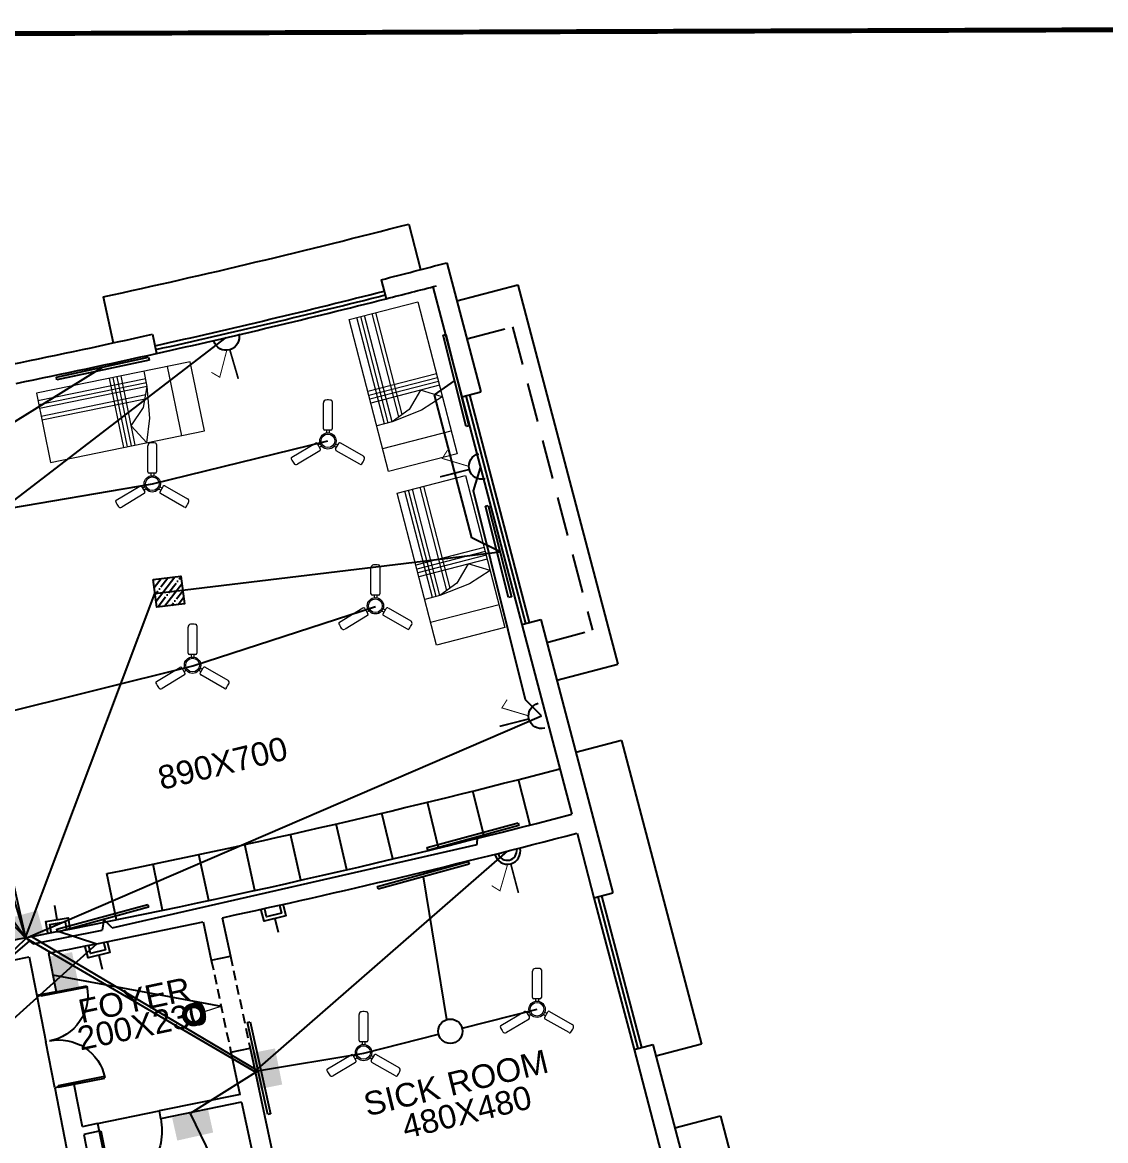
# Model space of a CAD drawing. Header units: inches. Extents: x -221585 to 401252, y -284294 to 332380.
# Drawn here: x 137397 to 138776, y 29285 to 30710 of the extents above; entities that cross this region are included whole.
import ezdxf
from ezdxf.enums import TextEntityAlignment as Align

# ---------------------------------------------------------------- set-up
doc = ezdxf.new("R2010")
doc.units = ezdxf.units.IN
doc.header["$MEASUREMENT"] = 0
doc.linetypes.add('HIDDEN', pattern=[0.375, 0.25, -0.125])
doc.linetypes.add('HIDDEN2', pattern=[0.1875, 0.125, -0.0625])
for name, color, linetype in [('A-TEXT', 3, 'Continuous'), ('A_dimension_100', 233, 'Continuous'), ('E-LIGHT', 7, 'Continuous'), ('Power', 7, 'Continuous'), ('UPS', 7, 'Continuous')]:
    doc.layers.add(name, color=color, linetype=linetype)
for name, color, linetype, lineweight in [('ceilingfan', 1, 'Continuous', 15), ('FURN', 56, 'Continuous', 0), ('PIE', 7, 'Continuous', 15), ('text', 72, 'HIDDEN2', 5)]:
    doc.layers.add(name, color=color, linetype=linetype, lineweight=lineweight)
doc.styles.add('DIM', font='arial.ttf')
doc.styles.get("Standard").update_dxf_attribs({"font": 'arial.ttf'})

# ---------------------------------------------------------------- blocks, each defined once
blk = doc.blocks.new('RYTRTRTRTRT')
at = {"color": 1}
for p, q in [((42.518, 61.153), (42.518, 61.753)), ((42.518, 61.753), (42.538, 61.753)), ((42.538, 61.753), (42.538, 61.153)), ((43.718, 61.753), (43.698, 61.753)), ((43.698, 61.753), (43.698, 61.153)), ((43.718, 61.153), (43.718, 61.753)), ((42.518, 61.153), (42.538, 61.153)), ((43.718, 61.153), (43.698, 61.153)), ((42.518, 61.103), (43.118, 61.103)), ((43.718, 61.103), (43.118, 61.103))]:
    blk.add_line(p, q, dxfattribs=at)
for centre, start, end in [((42.528, 61.163), 359.0371, 90), ((43.708, 61.163), 90, 180.9629)]:
    blk.add_arc(centre, 0.59, start, end, dxfattribs=at)
blk = doc.blocks.new('A$C25933C84')
at = {"color": 8, "linetype": 'Continuous'}
for p, q in [((0, 0.9), (2, 0.9)), ((0, 0), (0, 0.9)), ((0.3, 0.9), (0.3, 0)), ((0.6, 0.7), (0.6, 0.9)), ((2, 0.9), (2, 0)), ((0.65, 0.3), (0.6, 0.7)), ((0.7, 0.45), (0.6, 0.7)), ((0.9, 0.25), (0.7, 0.45)), ((0.75, 0), (0.65, 0.3)), ((0.75, 0), (0.9, 0.25)), ((2, 0), (0, 0))]:
    blk.add_line(p, q, dxfattribs=at)
at = {"color": 8}
for p, q in [((0.9, 0), (0.9, 0.9)), ((0.95, 0), (0.95, 0.9)), ((1, 0), (1, 0.9)), ((1.05, 0), (1.05, 0.9)), ((0.6, 0.8), (2, 0.8)), ((0.6, 0.75), (2, 0.75)), ((0.6, 0.7), (2, 0.7)), ((0.64, 0.6), (2, 0.6)), ((0.66, 0.55), (2, 0.55))]:
    blk.add_line(p, q, dxfattribs=at)
blk = doc.blocks.new('TRTH')
at = {"color": 1, "ltscale": 8}
for p, q in [((-589.839, -68.759), (-589.839, -67.98)), ((-589.819, -68.759), (-589.819, -67.979)), ((-589.839, -68.759), (-589.819, -68.759)), ((-589.839, -68.859), (-589.039, -68.859))]:
    blk.add_line(p, q, dxfattribs=at)
blk.add_arc((-589.819, -68.759), 0.78, 0, 91.4693, dxfattribs=at)
blk = doc.blocks.new('Fan')
at = {"color": 6}
for p, q in [((-5.8, 15.7), (-5.8, 48.4)), ((5.2, 50.1), (5.2, 15.7)), ((3.5, 14), (-4.1, 14)), ((-1.9, 14), (-1.9, 10.8)), ((1.5, 14), (1.5, 10.8)), ((-45.2, -19.5), (-15.9, -1.9)), ((-10.2, -11.4), (-38.2, -28.2)), ((-13.6, -2.5), (-9.7, -9)), ((-12.6, -4.2), (-9.9, -2.6)), ((-10.8, -7.1), (-8.1, -5.5)), ((10.3, -7.3), (7.6, -5.8)), ((12, -4.4), (9.3, -2.8)), ((9.4, -9.1), (13.2, -2.4)), ((39.7, -28.3), (10, -11.4)), ((15.5, -1.8), (43.8, -18))]:
    blk.add_line(p, q, dxfattribs=at)
for centre, radius in [((-0.2, 0.8), 10.2), ((-0.2, 0.9), 8.5)]:
    blk.add_circle(centre, radius, dxfattribs=at)
for centre, radius, start, end in [((-2.4, 48.4), 3.4, 92.735, 180), ((-0.2, 0.9), 51, 85.7207, 92.735), ((3.5, 50.1), 1.7, 0, 85.7207), ((-4.1, 15.7), 1.7, 180, 270), ((3.5, 15.7), 1.7, 270, 0), ((-15, -3.4), 1.7, 30.9808, 120.9808), ((-11.1, -9.9), 1.7, 300.9808, 30.9808), ((10.8, -9.9), 1.7, 150.2708, 240.2708), ((14.6, -3.3), 1.7, 60.2708, 150.2708), ((-44.4, -21), 1.7, 120.9808, 206.3239), ((-0.2, 0.9), 51, 206.3239, 213.3255), ((-40, -25.3), 3.4, 213.3255, 300.9808), ((40.6, -26.9), 1.7, 240.2708, 325.7165), ((-0.2, 0.9), 51, 325.7165, 332.7215), ((42.1, -20.9), 3.4, 332.7215, 60.2708)]:
    blk.add_arc(centre, radius, start, end, dxfattribs=at)
blk = doc.blocks.new('light')
at = {"color": 5}
for p, q in [((112625.2, 38871.2), (112742.5, 38895.9)), ((112743.3, 38892.3), (112625.9, 38867.6)), ((112742.5, 38895.9), (112743.3, 38892.3)), ((112625.9, 38867.6), (112625.2, 38871.2))]:
    blk.add_line(p, q, dxfattribs=at)
blk = doc.blocks.new('w.l')
at = {"layer": 'PIE', "color": 6}
blk.add_line((109349.8, 39723.6), (109371.7, 39720.1), dxfattribs=at)
at = {"layer": 'PIE', "color": 6, "const_width": 6.59}
blk.add_lwpolyline([(109337.4, 39737.9, 1), (109333.8, 39715, 1)], format="xyb", close=True, dxfattribs=at)
blk = doc.blocks.new('ups 6A')
at = {"layer": 'E-LIGHT', "color": 4}
for points, const_width in [([(5905666.9, -1658491.3), (5905670.4, -1658287.3)], 11.7), ([(5905691.6, -1658286), (5905784.8, -1658448.2), (5905830.5, -1658400.8)], 6.64)]:
    blk.add_lwpolyline(points, dxfattribs=dict(at, const_width=const_width))
blk.add_arc((5905671.9, -1658199.8), 87.4, 179.01016, 359.01016, dxfattribs=at)
blk = doc.blocks.new('16A')
at = {"layer": 'E-LIGHT', "color": 1}
for points, const_width in [([(5916857.4, -1642748), (5916860.9, -1642952)], 11.7), ([(5916882, -1642953.3), (5916975.2, -1642791.1), (5917021, -1642838.5)], 6.64)]:
    blk.add_lwpolyline(points, dxfattribs=dict(at, const_width=const_width))
for centre, radius, start, end in [((5916862.4, -1643039.4), 87.4, 0.98984, 180.98984), ((5916863.3, -1643042.7), 64.6, 4.27254, 175.75788)]:
    blk.add_arc(centre, radius, start, end, dxfattribs=at)

msp = doc.modelspace()

# ---------------------------------------------------------------- hatches: boundary and pattern name
at = {"ltscale": 10}
h = msp.add_hatch(dxfattribs=at)
h.set_pattern_fill('ANSI35', color=1, scale=50, angle=7.3371)
h.set_pattern_definition([(52.3370804, (6923.074, -170404.167), (-9.89523915, 7.63768565), []), (52.3370804, (6931.84, -170403.039), (-9.89523915, 7.63768565), [15.625, -3.125, 0, -3.125])])
h.paths.add_polyline_path([(137603.5, 29969.1), (137598.9, 30004.3), (137563.7, 29999.8), (137568.3, 29964.6)])

# ---------------------------------------------------------------- linework, layer by layer
at = {"color": 1, "ltscale": 10}
msp.add_line((137889, 30452.7, -0.4), (137904.1, 30394.7, 0), dxfattribs=at)
at = {"color": 4, "ltscale": 10}
for p, q in [((137937.7, 30403.5, 0), (137980.8, 30239, 0)), ((137854.1, 30381.8, 0), (137860.3, 30357.6, 0)), ((137919.8, 30372.9, 0), (137956.7, 30232.7, 0.4)), ((137562.7, 30312.3, 0), (137568.1, 30287.9, 0)), ((137956.8, 30232.7, 0.4), (137980.8, 30239, 0)), ((138033.1, 29942.6, 0.5), (138057.4, 29949, 0)), ((138033.1, 29942.6, 0.4), (138096.8, 29700.8, 0.4)), ((138124.9, 29594.5, 0.4), (138149.1, 29600.8, 0.4)), ((137627.3, 29563.9, 0), (137637.7, 29515, 0)), ((137651.7, 29569.1, -75.9), (137662.1, 29520.2, 0)), ((137405.9, 29519.1, 0.4), (137415.4, 29470, 0)), ((137430.3, 29523.9, 0.4), (137440, 29474.8, 0)), ((137637.7, 29515, 0), (137662.1, 29520.2, 0)), ((137440, 29474.8, 0), (137415.4, 29470, 0)), ((138175.9, 29401.1, 0.4), (138200, 29407.4, 0.4)), ((137662.7, 29397.7, 0), (137687.1, 29402.9, 0)), ((137662.7, 29397.7, 0), (137674.2, 29343.9, 0)), ((137687.1, 29402.9, 0), (137736.1, 29173, 0)), ((137462.8, 29357, 0), (137438.3, 29352.2, 0)), ((137438.3, 29352.2, 0), (137496.3, 29052.8, 0)), ((137462.8, 29357, 0), (137473.3, 29303, 0)), ((137674.3, 29343.9, 0), (137571.3, 29322.9, 0)), ((137676.3, 29334.1, 0), (137573.2, 29313.1, 0)), ((137676.3, 29334.1, 0), (137726.3, 29099.3, 0)), ((137571.3, 29322.9, 0), (137573.2, 29313.1, 0)), ((137492.9, 29307, 0), (137473.2, 29302.9, 0)), ((137492.9, 29307, 0), (137494.8, 29297.1, 0)), ((137494.8, 29297.1, 0), (137475.2, 29293.1, 0)), ((137475.2, 29293.1, 0), (137520.9, 29057.5, 0))]:
    msp.add_line(p, q, dxfattribs=at)
at = {"color": 20, "ltscale": 10}
for p, q in [((137950.4, 30355.1, 0), (138027.8, 30375.5, 0.4)), ((138027.8, 30375.5, 0.4), (138155.2, 29891.9, 0.4)), ((137499.9, 30359.9, -0.4), (137512.6, 30301.3, 0)), ((138077.8, 29871.6, 0), (138155.2, 29891.9, 0.4)), ((138160, 29795, 0.4), (138102, 29779.7, 0.4)), ((138160, 29795, 0.4), (138261.9, 29408.2, 0.4)), ((138261.9, 29408.2, 0.4), (138203.8, 29392.9, 0.4)), ((138286.1, 29316.4, 0.4), (138228, 29301.1, 0.4)), ((138286.1, 29316.4, 0.4), (138387.9, 28929.6, 0.4))]:
    msp.add_line(p, q, dxfattribs=at)
at = {"color": 20, "linetype": 'HIDDEN', "ltscale": 200}
for p, q in [((137963.1, 30306.7, 0), (138021.1, 30322, 0.3)), ((138021.1, 30322, 0.3), (138122.9, 29935.2, 0.3)), ((138064.9, 29919.9, 0), (138122.9, 29935.2, 0.3))]:
    msp.add_line(p, q, dxfattribs=at)
at = {"color": 42}
for p, q in [((137131.3, 29904.3, 0), (137656.6, 30308.4, 0.4)), ((137971.5, 30112.7), (137980.5, 30142.3, 0.4)), ((138037.6, 29846.7), (137971.5, 30112.7)), ((137401.7, 29543.1, 0.4), (137131.3, 29904.3, 0)), ((138058.1, 29826.4, 1.3), (138037.6, 29846.7)), ((137401.7, 29543.1, 0.4), (138058.1, 29826.4, 1.3))]:
    msp.add_line(p, q, dxfattribs=at)
at = {"color": 6}
for p, q in [((137113.3, 30031.3, 0.4), (137499, 30270.4, -0.4)), ((137921.9, 30235.1), (137947.5, 30253, 0.4)), ((137969.2, 30053.1), (137921.9, 30235.1)), ((137562.7, 30121.9, 0.4), (137786.2, 30176.6, 0.4)), ((137280.8, 30073.7, 0), (137562.7, 30121.9, 0.4)), ((138005.3, 30035.1, 0.4), (137969.2, 30053.1)), ((137566, 29982.2, 0.4), (138005.3, 30035.1, 0.4)), ((137614, 29890, 0.4), (137846.9, 29965.6, 0.4)), ((137319, 29816.6, 0.4), (137614, 29890, 0.4)), ((137511.6, 29556.4, -0.3), (137976.1, 29662.2)), ((137976.1, 29662.2), (137976.5, 29672.1, -0.4)), ((137937.4, 29439.3, 0.4), (137907.9, 29621.3, -0.4)), ((137501, 29567, -0.4), (137498.8, 29553.4)), ((137511.6, 29556.4, -0.3), (137501, 29567, -0.4)), ((137410.9, 29536), (137498.8, 29553.4)), ((137401.7, 29543.1, 0.4), (137410.9, 29536)), ((137435.6, 29496.3, 0.4), (137650.2, 29456.3, 0)), ((137957.1, 29428.3, 0.4), (138052.4, 29452.5, 0.4)), ((137831.8, 29396.5, 0.4), (137927, 29420.7, 0.4)), ((137693.9, 29373.7, 0.4), (137831.8, 29396.5, 0.4)), ((137610.7, 29319.6, 0.4), (137666.3, 29206, 0))]:
    msp.add_line(p, q, dxfattribs=at)
at = {"color": 1, "ltscale": 8}
for p, q in [((137956.8, 30232.7, 0.4), (138032.9, 29942.5, 0.4)), ((137961.6, 30234, 0.4), (138037.8, 29943.8, 0.4)), ((137966.5, 30235.3, 0.4), (138042.6, 29945.1, 0.4)), ((138124.9, 29594.5, 0.4), (138175.9, 29401.1, 0.4)), ((138129.8, 29595.8, 0.4), (138180.7, 29402.3, 0.4)), ((138129.8, 29595.8, 0.4), (138180.7, 29402.3, 0.4)), ((138134.6, 29597, 0.4), (138185.5, 29403.6, 0.4))]:
    msp.add_line(p, q, dxfattribs=at)
at = {"color": 3}
for p, q in [((137401.7, 29543.1, 0.4), (137247.9, 30225.2, 0.4)), ((137693.4, 29373.6, 0.4), (138014.7, 29653.8, 0.4)), ((137172.4, 29320.4, 0.1), (137401.8, 29543, 0.4)), ((137401.8, 29543, 0.4), (137694.2, 29372.3, 0.4))]:
    msp.add_line(p, q, dxfattribs=at)
at = {"color": 1}
for p, q in [((137401.3, 29543.7, 0.4), (137566, 29982.2, 0.4)), ((137401.7, 29543.1, 0.4), (137319, 29816.6, 0.4)), ((137401.7, 29543.1, 0.4), (137153.1, 29799.3, 0.4))]:
    msp.add_line(p, q, dxfattribs=at)
at = {"color": 4, "ltscale": 8}
for p, q in [((138057.4, 29949, 0.4), (138149.1, 29600.8, 0.4)), ((138103.3, 29676.7, -75.9), (138124.9, 29594.5, 0.4)), ((138200, 29407.4, 0.4), (138505.7, 28247, 0.4)), ((138175.9, 29401.1, 0.4), (138224.2, 29217.3, 0.4))]:
    msp.add_line(p, q, dxfattribs=at)
at = {"color": 8, "ltscale": 10}
for p, q in [((138043.5, 29687.1, 0.4), (138028.7, 29745.2, 0)), ((137985.3, 29672.4, 0.4), (137970.8, 29730.6, 0)), ((137927.1, 29658, 0.4), (137912.9, 29716.3, 0)), ((137810.3, 29630.3, 0.4), (137796.7, 29688.7, 0)), ((137868.7, 29644, 0.4), (137854.9, 29702.4, 0)), ((137751.8, 29616.9, 0.4), (137738.6, 29675.4, 0)), ((137693.2, 29603.8, 0.4), (137680.3, 29662.4, 0)), ((137634.5, 29591, 0.4), (137621.9, 29649.7, 0)), ((137575.7, 29578.6, 0.4), (137563.5, 29637.3, 0)), ((137516.9, 29566.5, 0.4), (137504.9, 29625.3, 0))]:
    msp.add_line(p, q, dxfattribs=at)
at = {"color": 144}
for p, q in [((137441.5, 29552.6, -0.4), (137491.9, 29536, 0)), ((137406.3, 29539.6, 0.2), (137181.1, 29348, 0.1)), ((137491.9, 29536, 0), (137219.6, 29290.9)), ((137408.9, 29545.1, 0.4), (137697.3, 29374.2, 0.4)), ((137697.3, 29374.2, 0.4), (137610.7, 29319.6, 0.4))]:
    msp.add_line(p, q, dxfattribs=at)
at = {"color": 2, "linetype": 'HIDDEN2', "ltscale": 100}
for p, q in [((137662.1, 29520.2, 0), (137687.1, 29402.9, 0)), ((137637.7, 29515, 0), (137662.7, 29397.7, 0))]:
    msp.add_line(p, q, dxfattribs=at)
at = {"color": 6, "const_width": 6.3}
msp.add_lwpolyline([(131995.7, 24846.2), (131995.7, 30676.9), (140611.1, 30706.5), (140611.1, 24875.8)], close=True, dxfattribs=at)
at = {"color": 1, "ltscale": 10, "elevation": 0.4}
msp.add_lwpolyline([(137563.7, 29999.8), (137598.9, 30004.3), (137603.5, 29969.1), (137568.3, 29964.6)], close=True, dxfattribs=at)
at = {"color": 6}
msp.add_circle((137942.1, 29424.5, 0.4), 15.5, dxfattribs=at)
at = {"color": 20, "ltscale": 10}
msp.add_arc((135368.3, 40159.3, -0.4), 10028.5, 282.27202, 284.55794, dxfattribs=at)
at = {"color": 4, "ltscale": 10}
for centre, radius, start, end in [((135368.3, 40159.3, 0), 10088.5, 284.26465, 284.75514), ((135368.3, 40159.3, 0), 10113.5, 284.26465, 284.64104), ((135368.3, 40159.3, 0), 10158.5, 284.7544, 284.75449), ((135368.3, 40159.3, 0), 10158.5, 284.7544, 284.75449), ((135368.3, 40159.3, 0), 10088.5, 281.52635, 282.56309), ((135368.3, 40159.3, 0), 10113.5, 281.52635, 282.56309), ((135368.3, 40159.3, 0), 10628.5, 284.75442, 284.75449), ((135368.3, 40159.3, 0), 10638.5, 284.75442, 284.75449), ((135368.3, 40159.3, 0), 10808.5, 284.75443, 284.75449), ((135368.3, 40159.3, 0), 10808.5, 280.66296, 284.62259), ((135342.6, 40261.9, 76.8), 10939.3, 282.18606, 284.61742), ((135368.3, 40159.3, 0), 10833.5, 280.9733, 282.03547), ((136959.1, 31820.3, -0.9), 2344.2, 280.1548, 280.987)]:
    msp.add_arc(centre, radius, start, end, dxfattribs=at)
at = {"color": 1, "ltscale": 8}
for radius in [10103.5, 10108.5, 10113.5]:
    msp.add_arc((135368.3, 40159.3, 0), radius, 282.56309, 284.26465, dxfattribs=at)
at = {"color": 8, "ltscale": 10}
msp.add_arc((135365.3, 40173.2, 0.8), 10762.8, 281.46706, 284.61803, dxfattribs=at)
at = {"color": 3, "ltscale": 10}
for points in [[(137371, 29565.8, 0.4), (137416.2, 29578.4, 0.4), (137379.1, 29536.8, 0.4), (137424.3, 29549.5, 0.4)], [(137440.2, 29473.3, 0.4), (137430.9, 29519.3, 0.4), (137469.6, 29479.2, 0.4), (137460.4, 29525.2, 0.4)], [(137698.5, 29350.7, 0.4), (137689.3, 29396.6, 0.4), (137728, 29356.6, 0.4), (137718.8, 29402.6, 0.4)], [(137587.8, 29314.5, 0.4), (137633.6, 29324.8, 0.4), (137594.4, 29285.2, 0.4), (137640.1, 29295.5, 0.4)]]:
    msp.add_solid(points, dxfattribs=at)
at = {"layer": 'A_dimension_100', "color": 3, "ltscale": 0.05, "elevation": 0.4}
for points in [[(137441.5, 29566.6), (137438.6, 29584.5)], [(137729, 29585.7), (137732.4, 29571.6), (137704.8, 29564.8), (137701.3, 29578.9)], [(137724.6, 29584.6), (137727, 29574.9), (137708.1, 29570.2), (137705.7, 29580)], [(137429.5, 29550), (137427.2, 29564.3), (137455.3, 29568.8), (137457.6, 29554.5)], [(137433.9, 29550.7), (137432.3, 29560.6), (137451.6, 29563.7), (137453.2, 29553.8)], [(137718.4, 29568.2), (137722.7, 29550.6)], [(137505, 29538.8), (137508.5, 29524.8), (137480.8, 29517.9), (137477.3, 29532)], [(137500.6, 29537.8), (137503, 29528.1), (137484.1, 29523.4), (137481.7, 29533.1)], [(137494.4, 29521.3), (137498.8, 29503.7)]]:
    msp.add_lwpolyline(points, dxfattribs=at)

# ---------------------------------------------------------------- block references
for name, p, rotation in [('light', (181334.1, -80774.8, 0.4), 92.30629854469477), ('light', (25035.8, -9246.6, -0.4), 0.32243092464129), ('light', (181388.1, -80992.7, 0.4), 92.30629854469477), ('light', (27800.8, -15847.4, -0.4), 3.412312241425532), ('light', (27737.3, -15896.8, -0.4), 3.412312241425532), ('light', (27329.2, -15951.4, -0.4), 3.412312241425532), ('w.l', (58322.8, -55673.1, 0), 27.0612551264251), ('light', (177788.3, -82882.7, 0.4), 90.61544586474908)]:
    msp.add_blockref(name, p, dxfattribs=dict(rotation=rotation))
at = {"color": 4, "yscale": 100, "zscale": 100}
for name, p, xscale, rotation in [('RYTRTRTRTRT', (132254.8, 24009.5, 0), -100.0000000000048, 281.0345805089287), ('TRTH', (196664.9, 34326, 0), -99.99999999999517, 191.5069594634383)]:
    msp.add_blockref(name, p, dxfattribs=dict(at, xscale=xscale, rotation=rotation))
at = {"layer": 'ceilingfan', "xscale": 1.02030405060046, "yscale": 1.02030405060046, "zscale": 1.02030405060046}
for p in [(137786.4, 30175.7, 0.4), (137562.8, 30121, 0.4), (137846.9, 29965.6, 0.4), (137614, 29890, 0.4), (138052.6, 29451.6, 0.4), (137831.8, 29396.5, 0.4)]:
    msp.add_blockref('Fan', p, dxfattribs=at)
at = {"layer": 'FURN', "extrusion": (-1.81e-14, -2.9e-15, -1), "xscale": -100.0000000000038, "yscale": 100, "zscale": -100.0000000000038, "rotation": 255.4914831738114}
for p in [(-137950.6, 30160.2, -0.8), (-138011.6, 29938.9, -0.8)]:
    msp.add_blockref('A$C25933C84', p, dxfattribs=at)
at = {"layer": 'FURN', "extrusion": (-5.3e-15, 1.75e-14, -1), "xscale": 100.000000000002, "yscale": 100.000000000002, "zscale": -99.99999999999996, "rotation": 348.4078067390037}
msp.add_blockref('A$C25933C84', (-137629, 30189.2, 0.4), dxfattribs=at)
at = {"layer": 'Power', "xscale": 0.1885885860805314, "yscale": 0.1885885860805314, "zscale": 0.1885885860805314, "rotation": 193.7979476710432}
msp.add_blockref('16A', (1295567.9, -5133.6, 0.4), dxfattribs=at)
at = {"layer": 'UPS', "color": 3, "xscale": -0.1887460698150345, "yscale": 0.1887460698150343, "zscale": 0.1887460698150344}
for p, rotation in [((1130022.5, 626680.9, 0.4), 15.32046859457679), ((698786, -982747.3, 1.3), 283.2880882971074), ((698861.9, -983065.1, 1.3), 283.2880882971074)]:
    msp.add_blockref('ups 6A', p, dxfattribs=dict(at, rotation=rotation))

# ---------------------------------------------------------------- texts
at = {"layer": 'A-TEXT'}
for s, p in [('890X700', (137652.2, 29766.1, 0)), ('SICK ROOM', (137949.1, 29358.8, -0.4)), ('480X480', (137962.9, 29321.7, -0.4))]:
    msp.add_text(s, height=30, rotation=13.6762, dxfattribs=at).set_placement(p, align=Align.MIDDLE)
at = {"layer": 'text', "lineweight": -2, "ltscale": 2, "char_height": 30, "width": 355.22, "attachment_point": 7, "rotation": 11.9655, "style": 'DIM'}
for s, insert in [('{\\C3;FOYER}', (137472.4, 29434.2, 0)), ('{\\C3;200X230}', (137471.1, 29399.5, 0))]:
    msp.add_mtext(s, dxfattribs=dict(at, insert=insert))

doc.saveas('drawing.dxf')
